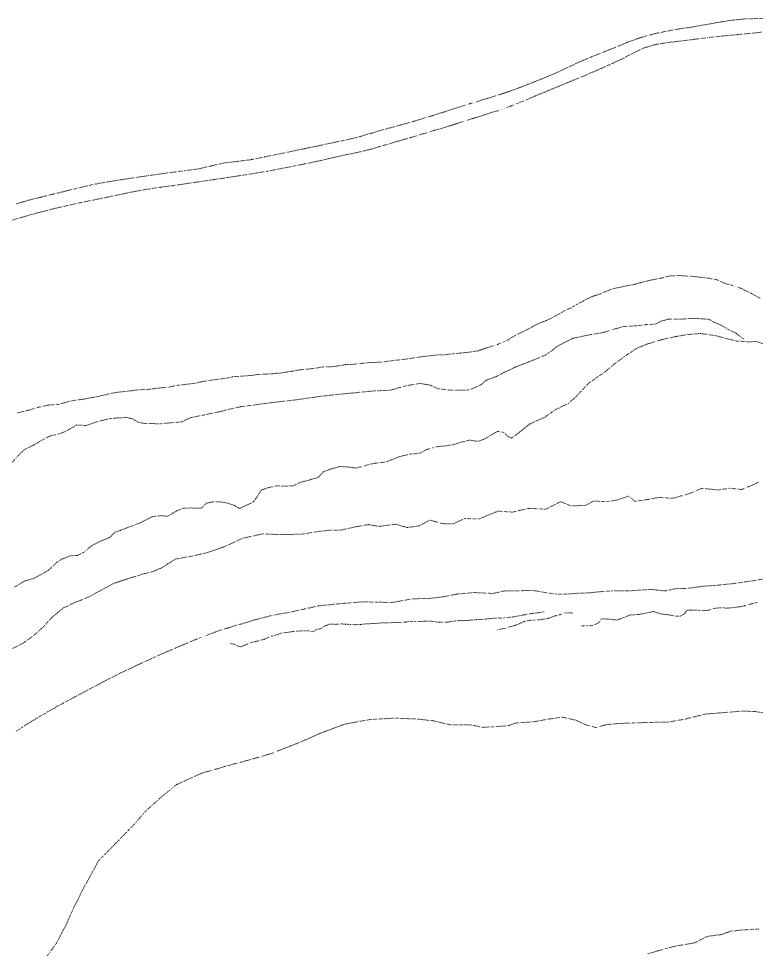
# Model space of a CAD drawing. Extents: x 682410 to 689460, y 7661803 to 7669124.
# Drawn here: x 686076.1 to 686318.7, y 7668109.1 to 7668415.1 of the extents above; entities that cross this region are included whole.
import ezdxf

# ---------------------------------------------------------------- set-up
doc = ezdxf.new("R2010")
doc.units = 0
doc.header["$MEASUREMENT"] = 0
doc.linetypes.add('DOT', pattern=[0.25, 0, -0.25])
doc.layers.add('02 TOE_Line', color=1, linetype='DOT', lineweight=20)

msp = doc.modelspace()

# ---------------------------------------------------------------- linework, layer by layer
at = {"layer": '02 TOE_Line'}
for points in [[(686322.95, 7668415.08, 4396.27), (686318.63, 7668415.09, 4396.35), (686314.55, 7668414.97, 4396.39), (686310.1, 7668414.49, 4396.43), (686305.65, 7668413.76, 4396.51), (686301.53, 7668413.02, 4396.59), (686297.3, 7668412.26, 4396.74), (686293.33, 7668411.7, 4396.75), (686288.83, 7668410.88, 4396.71), (686284.74, 7668410.01, 4396.75), (686280.36, 7668408.74, 4396.84), (686276.31, 7668407.3, 4396.9), (686272.37, 7668405.66, 4397.09), (686268.26, 7668404.01, 4397.27), (686264.52, 7668402.53, 4397.48), (686260.64, 7668400.87, 4397.64), (686256.97, 7668399.16, 4397.7), (686253.04, 7668397.31, 4397.86), (686249.13, 7668395.64, 4398.23), (686245.29, 7668394.14, 4398.68), (686241.47, 7668392.64, 4399.08), (686237.19, 7668391.07, 4399.37), (686232.92, 7668389.71, 4399.55), (686228.63, 7668388.38, 4399.73), (686224.32, 7668387.04, 4399.91), (686219.9, 7668385.64, 4400.08), (686216.07, 7668384.4, 4400.17), (686212.18, 7668383.19, 4400.25), (686207.7, 7668381.83, 4400.31), (686203.47, 7668380.57, 4400.29), (686199.18, 7668379.41, 4400.28), (686195.02, 7668378.29, 4400.3), (686190.95, 7668377.07, 4400.39), (686186.95, 7668375.92, 4400.53), (686182.81, 7668375, 4400.58), (686178.46, 7668374.07, 4400.7), (686174.3, 7668373.2, 4400.78), (686170.01, 7668372.31, 4400.7), (686165.51, 7668371.37, 4400.66), (686161.14, 7668370.45, 4400.61), (686156.92, 7668369.6, 4400.6), (686152.73, 7668368.74, 4400.58), (686148.18, 7668368.16, 4400.57), (686143.71, 7668367.64, 4400.53), (686139.41, 7668366.61, 4400.51), (686135.18, 7668365.66, 4400.55), (686131.07, 7668365.12, 4400.6), (686126.6, 7668364.54, 4400.72), (686121.97, 7668363.92, 4400.71), (686117.95, 7668363.34, 4400.85), (686113.38, 7668362.67, 4400.98), (686108.77, 7668361.97, 4401.09), (686104.33, 7668361.26, 4401.2), (686099.83, 7668360.37, 4401.31), (686095.35, 7668359.33, 4401.37), (686091.46, 7668358.35, 4401.5), (686087.13, 7668357.29, 4401.59), (686083.19, 7668356.32, 4401.66), (686079.18, 7668355.31, 4401.76), (686075.22, 7668354.12, 4401.85)], [(686320.52, 7668410.64, 4396.23), (686316.5, 7668410.23, 4396.27), (686312.49, 7668409.82, 4396.32), (686307.53, 7668409.37, 4396.4), (686302.7, 7668408.84, 4396.52), (686298.4, 7668408.29, 4396.58), (686294.16, 7668407.76, 4396.68), (686290.01, 7668407.28, 4396.75), (686285.79, 7668406.63, 4396.66), (686281.8, 7668405.49, 4396.76), (686277.97, 7668403.63, 4396.81), (686274.07, 7668401.6, 4396.97), (686269.79, 7668399.62, 4397.14), (686266.02, 7668397.96, 4397.3), (686261.67, 7668396.12, 4397.6), (686257.53, 7668394.44, 4397.75), (686253.47, 7668392.76, 4397.94), (686249.55, 7668391.12, 4398.31), (686245.72, 7668389.53, 4398.69), (686241.61, 7668387.77, 4399.04), (686237.8, 7668386.27, 4399.28), (686233.75, 7668384.83, 4399.46), (686229.33, 7668383.46, 4399.66), (686225.33, 7668382.22, 4399.83), (686221.13, 7668380.88, 4399.94), (686216.8, 7668379.49, 4400.06), (686212.95, 7668378.37, 4400.12), (686208.66, 7668377.08, 4400.18), (686204.7, 7668375.88, 4400.08), (686200.36, 7668374.68, 4400.1), (686195.82, 7668373.29, 4400.2), (686191.28, 7668371.99, 4400.32), (686187.13, 7668371, 4400.42), (686183.06, 7668370.18, 4400.51), (686179.14, 7668369.29, 4400.57), (686174.82, 7668368.28, 4400.64), (686170.16, 7668367.32, 4400.57), (686166.11, 7668366.5, 4400.52), (686161.99, 7668365.68, 4400.49), (686157.92, 7668364.93, 4400.51), (686153.95, 7668364.25, 4400.42), (686149.21, 7668363.51, 4400.42), (686145.23, 7668362.9, 4400.38), (686140.56, 7668362.2, 4400.38), (686136, 7668361.53, 4400.38), (686131.43, 7668360.85, 4400.48), (686126.68, 7668360.16, 4400.6), (686122.63, 7668359.63, 4400.67), (686118.64, 7668359.04, 4400.75), (686114.46, 7668358.3, 4400.82), (686110.21, 7668357.41, 4400.93), (686105.79, 7668356.48, 4401.03), (686101.39, 7668355.59, 4401.13), (686096.78, 7668354.65, 4401.24), (686092.07, 7668353.62, 4401.34), (686087.35, 7668352.51, 4401.47), (686082.65, 7668351.3, 4401.59), (686078.13, 7668350.06, 4401.71), (686073.85, 7668348.78, 4401.82)], [(686075.62, 7668285.45, 4373.7), (686079.49, 7668286.39, 4373.45), (686082.67, 7668287.33, 4373.26), (686085.99, 7668288.05, 4373.03), (686089.5, 7668288.28, 4372.62), (686092.78, 7668289.29, 4372.44), (686097.33, 7668289.96, 4372.06), (686101.62, 7668290.72, 4371.84), (686107.84, 7668292.15, 4371.55), (686113.19, 7668292.75, 4371.18), (686115.69, 7668293.08, 4371.09), (686118.49, 7668293.15, 4371.02), (686122.36, 7668293.64, 4370.97), (686125.35, 7668293.93, 4370.78), (686128.6, 7668294.53, 4370.66), (686131.29, 7668294.86, 4370.51), (686134.11, 7668295.19, 4370.49), (686136.21, 7668295.69, 4370.41), (686139.32, 7668296.17, 4370.22), (686141.77, 7668296.53, 4370.04), (686144.26, 7668296.83, 4369.86), (686146.6, 7668297.35, 4369.74), (686149.14, 7668297.52, 4369.5), (686150.93, 7668297.66, 4369.35), (686152.94, 7668297.78, 4369.18), (686154.77, 7668298.1, 4369.06), (686157.39, 7668298.21, 4368.84), (686159.55, 7668298.35, 4368.61), (686162.39, 7668298.57, 4368.38), (686164.33, 7668298.9, 4368.25), (686166.21, 7668299.19, 4368.1), (686168.78, 7668299.66, 4367.96), (686170.68, 7668299.79, 4367.87), (686173.47, 7668300.11, 4367.76), (686176.16, 7668300.57, 4367.65), (686178.86, 7668300.63, 4367.5), (686181.09, 7668300.89, 4367.32), (686183.69, 7668301.36, 4367.16), (686185.52, 7668301.37, 4367.01), (686188.04, 7668301.62, 4366.89), (686191.37, 7668302.02, 4366.73), (686193.73, 7668302.06, 4366.43), (686196.52, 7668302.25, 4366.14), (686198.97, 7668302.64, 4365.97), (686201.4, 7668302.88, 4365.81), (686203.57, 7668303.14, 4365.69), (686207.83, 7668303.81, 4365.46), (686211.3, 7668304.23, 4365.1), (686213.91, 7668304.51, 4364.95), (686216.09, 7668304.59, 4364.81), (686218.57, 7668304.85, 4364.57), (686221.55, 7668305.15, 4364.34), (686224.5, 7668305.43, 4363.96), (686227.21, 7668305.88, 4363.62), (686230.1, 7668306.87, 4363.35), (686233.55, 7668307.98, 4362.77), (686236.68, 7668309.2, 4362.52), (686239.05, 7668310.77, 4362.5), (686242.84, 7668312.59, 4362.14), (686245.18, 7668313.81, 4361.9), (686247, 7668314.82, 4361.77), (686249.66, 7668315.82, 4361.39), (686253.16, 7668317.59, 4360.97), (686255.36, 7668318.91, 4360.76), (686257.69, 7668319.92, 4360.54), (686259.85, 7668321.23, 4360.33), (686261.95, 7668322.31, 4360.22), (686263.67, 7668323.23, 4360.15), (686265.49, 7668323.99, 4360.03), (686267.2, 7668324.49, 4359.88), (686269.69, 7668325.57, 4359.71), (686271.24, 7668326.24, 4359.64), (686276.11, 7668327.23, 4359.14), (686278.93, 7668327.79, 4358.86), (686283.16, 7668328.94, 4358.56), (686287.54, 7668329.79, 4358.22), (686290.53, 7668330.56, 4358.13), (686293.65, 7668330.58, 4357.86), (686297.21, 7668330.36, 4357.39), (686302.03, 7668329.88, 4356.99), (686305.79, 7668329.22, 4356.62), (686308.46, 7668327.99, 4356.21), (686310.92, 7668327.38, 4356.08), (686313.89, 7668326.31, 4355.9), (686317.07, 7668324.72, 4355.61), (686320, 7668323.07, 4355.31)], [(686074.11, 7668269.28, 4369.34), (686076.16, 7668271.6, 4369.85), (686077.94, 7668273.34, 4370.29), (686081.04, 7668274.89, 4370.11), (686084.38, 7668276.84, 4370.7), (686086.73, 7668277.97, 4370.63), (686088.3, 7668278.25, 4370.36), (686090.56, 7668278.92, 4370.43), (686092.57, 7668279.9, 4370.66), (686095.2, 7668281.49, 4371.02), (686098.21, 7668281.3, 4370.28), (686100.54, 7668282.08, 4370.14), (686103, 7668282.84, 4370.29), (686105.89, 7668283.52, 4370.42), (686108.71, 7668283.81, 4370.12), (686111.77, 7668283.96, 4369.76), (686113.78, 7668283.4, 4369.18), (686115.58, 7668282.32, 4368.31), (686117.26, 7668282.02, 4367.83), (686122.55, 7668281.87, 4366.96), (686129.76, 7668282.53, 4366.54), (686132.66, 7668283.87, 4366.7), (686137.28, 7668284.83, 4366.71), (686141.92, 7668285.79, 4366.53), (686145.11, 7668286.59, 4366.59), (686149.04, 7668287.46, 4366.5), (686153.6, 7668288.07, 4366.35), (686160.1, 7668288.94, 4366.03), (686165.31, 7668289.5, 4365.62), (686170.18, 7668290.15, 4365.22), (686175.06, 7668290.87, 4364.98), (686180.41, 7668291.47, 4364.69), (686185.11, 7668291.92, 4364.34), (686192.34, 7668292.64, 4363.61), (686198.25, 7668292.91, 4363.12), (686203.59, 7668294.39, 4363.17), (686208.06, 7668295.14, 4362.9), (686211.42, 7668294.59, 4362.28), (686214.09, 7668293.39, 4361.04), (686218.58, 7668292.88, 4360.33), (686224.44, 7668293, 4359.75), (686228.35, 7668294.82, 4360.01), (686229.73, 7668296.13, 4360.31), (686233.25, 7668297.47, 4360.47), (686235.61, 7668298.68, 4360.54), (686239.2, 7668300.39, 4360.44), (686243.36, 7668302.02, 4359.99), (686249.28, 7668304.46, 4359.37), (686251.29, 7668305.75, 4359.4), (686253.15, 7668307.34, 4359.24), (686258.33, 7668309.96, 4359.02), (686262.47, 7668310.86, 4358.16), (686268.8, 7668311.98, 4356.23), (686271.82, 7668312.95, 4355.75), (686274.99, 7668313.85, 4355.08), (686278.99, 7668314.07, 4354.43), (686282.59, 7668314.47, 4353.72), (686285.47, 7668314.62, 4352.85), (686287.59, 7668315.7, 4353.17), (686290.13, 7668316.33, 4353.08), (686293.67, 7668316.26, 4352.48), (686297.95, 7668316.53, 4352.22), (686300.63, 7668316.4, 4352.23), (686303.09, 7668316.23, 4351.92), (686304.87, 7668315.25, 4351.78), (686307.15, 7668314.29, 4351.42), (686309.53, 7668312.86, 4351.08), (686312.17, 7668311.53, 4350.83), (686314.51, 7668309.75, 4350.4)], [(686074.72, 7668228.18, 4352.68), (686078.15, 7668230.19, 4352.71), (686080.95, 7668230.98, 4352.41), (686084.22, 7668232.71, 4352.48), (686085.94, 7668233.72, 4352.28), (686087.5, 7668235.21, 4352.36), (686088.72, 7668236.32, 4352.59), (686090.34, 7668237.36, 4352.55), (686092.94, 7668238.44, 4352.61), (686095.48, 7668238.61, 4352.26), (686097.6, 7668239.62, 4352.4), (686100.25, 7668241.88, 4352.09), (686103.31, 7668243.41, 4351.83), (686106.05, 7668244.47, 4351.78), (686107.78, 7668246.23, 4352.05), (686109.63, 7668246.85, 4352.25), (686111.9, 7668247.73, 4352.25), (686114.17, 7668248.56, 4351.72), (686116.05, 7668249.31, 4352.35), (686120.12, 7668251.34, 4352.7), (686123.02, 7668251.69, 4352.55), (686125.08, 7668251.45, 4352.06), (686127.92, 7668253.17, 4352.52), (686129.97, 7668254.07, 4352.72), (686132.58, 7668254.2, 4352.68), (686134.55, 7668254.15, 4352.46), (686136.27, 7668254.08, 4352.27), (686137.75, 7668255.75, 4352.86), (686139.88, 7668256.21, 4353.01), (686142.08, 7668256.25, 4352.92), (686144.77, 7668255.82, 4352.54), (686147, 7668255.09, 4351.98), (686148.67, 7668254, 4351.45), (686150.31, 7668254.8, 4351), (686153.37, 7668256.19, 4351.63), (686154.45, 7668257.82, 4352.28), (686155.99, 7668260.07, 4352.99), (686157.94, 7668260.78, 4353.08), (686161.13, 7668261.52, 4353.1), (686163.53, 7668261.35, 4353.04), (686166.39, 7668261.5, 4352.36), (686168.9, 7668262.69, 4352.8), (686171.8, 7668263.41, 4352.7), (686174.58, 7668264.23, 4352.75), (686176.45, 7668266.14, 4353.41), (686178.86, 7668267.05, 4353.65), (686181.79, 7668267.84, 4353.48), (686184.62, 7668267.67, 4353.05), (686186.96, 7668267.31, 4352.55), (686188.7, 7668267.74, 4352.49), (686191.33, 7668268.58, 4352.55), (686193.58, 7668268.9, 4352.52), (686197.23, 7668269.42, 4352.19), (686201.31, 7668271.05, 4352.72), (686205, 7668271.93, 4352.46), (686207.73, 7668272.11, 4352.2), (686210.49, 7668273.46, 4352.5), (686212.36, 7668274.01, 4352.31), (686214.08, 7668274.42, 4352.38), (686216.68, 7668274.63, 4351.34), (686218.89, 7668274.99, 4351.46), (686221.99, 7668275.9, 4351.86), (686224.3, 7668276.5, 4352.08), (686227.26, 7668276.1, 4351.33), (686228.99, 7668276.71, 4351.21), (686231.38, 7668278.1, 4351.88), (686233.59, 7668279.38, 4351.97), (686235.61, 7668279.08, 4351.62), (686237.02, 7668277.7, 4350.77), (686238.17, 7668277.16, 4350.28), (686240.31, 7668278.71, 4350.7), (686244.33, 7668281.89, 4351.25), (686249.21, 7668284.09, 4351.28), (686252.77, 7668286.6, 4351.25), (686256.95, 7668288.6, 4351.12), (686259.35, 7668290.75, 4350.78), (686263.58, 7668295.26, 4351.04), (686266.56, 7668297.3, 4350.87), (686268.83, 7668298.86, 4350.78), (686271.93, 7668301.5, 4350.95), (686276.35, 7668304.7, 4351.14), (686279.56, 7668306.78, 4350.95), (686282.8, 7668308.1, 4350.47), (686287.92, 7668309.64, 4350.2), (686292.22, 7668310.57, 4350.21), (686296.23, 7668311.23, 4350.14), (686300.38, 7668311.56, 4350.23), (686305.12, 7668310.86, 4349.83), (686308.74, 7668309.91, 4350.11), (686312.28, 7668309.08, 4349.97), (686316.08, 7668308.82, 4350.42), (686318.62, 7668308.94, 4350.94), (686321.71, 7668307.92, 4351.63)], [(686319.43, 7668262.69, 4348.44), (686317.23, 7668261.62, 4348.64), (686313.83, 7668260.26, 4348.42), (686310.06, 7668260.69, 4348.59), (686306.11, 7668260.13, 4348.54), (686300.89, 7668260.68, 4348.64), (686296.36, 7668258.83, 4348.42), (686291.23, 7668257.37, 4348.61), (686286.7, 7668257.66, 4348.9), (686282.22, 7668256.87, 4348.99), (686278.81, 7668256.38, 4348.96), (686276.66, 7668258.11, 4348.88), (686272.75, 7668256.81, 4349.16), (686269.6, 7668256.28, 4349.29), (686265.24, 7668256.44, 4349.03), (686262.4, 7668255, 4349.4), (686257.6, 7668254.91, 4349.65), (686254.38, 7668256.26, 4349.34), (686249.45, 7668253.8, 4349.78), (686243.73, 7668254.07, 4349.49), (686238.64, 7668252.84, 4349.97), (686233.76, 7668253.15, 4349.96), (686231.47, 7668252.27, 4349.86), (686227.64, 7668250.61, 4350.1), (686222.76, 7668250.72, 4350.22), (686218.97, 7668248.93, 4350.02), (686215.23, 7668249.07, 4350.4), (686211.37, 7668250.24, 4350.28), (686207.93, 7668248.37, 4350.43), (686203.9, 7668247.75, 4350.38), (686200.05, 7668248.85, 4350.66), (686194.74, 7668248.15, 4350.73), (686191.07, 7668248.73, 4350.72), (686187.04, 7668248.01, 4350.86), (686181.93, 7668246.91, 4350.82), (686178.75, 7668246.93, 4350.83), (686174.64, 7668246.46, 4350.92), (686169.45, 7668245.62, 4350.82), (686164.98, 7668245.47, 4350.79), (686160.97, 7668245.47, 4350.82), (686156.38, 7668245.69, 4350.76), (686149.59, 7668244.19, 4351.01), (686143.59, 7668241.38, 4351.24), (686137.99, 7668239.46, 4351.45), (686132.5, 7668238.25, 4351.65), (686127.68, 7668237.39, 4351.82), (686123.17, 7668234.53, 4352.01), (686120.66, 7668233.44, 4352.11), (686116.27, 7668232.24, 4352.27), (686111.81, 7668230.87, 4352.44), (686107.35, 7668229.37, 4352.6), (686099.34, 7668225.02, 4352.93), (686094.89, 7668223.23, 4353.1), (686090.77, 7668221.27, 4353.21), (686087.26, 7668218.41, 4353.34), (686084.27, 7668215.14, 4353.49), (686081.12, 7668212.29, 4353.64), (686077.68, 7668209.81, 4353.75), (686074.05, 7668207.95, 4353.86)], [(686075.33, 7668180.82, 4351.34), (686079.02, 7668183.21, 4351.13), (686082.71, 7668185.43, 4350.96), (686086.77, 7668187.8, 4350.74), (686090.84, 7668190.08, 4350.53), (686094.5, 7668192.02, 4350.42), (686098.22, 7668194.01, 4350.35), (686102.51, 7668196.25, 4350.27), (686106.51, 7668198.34, 4350.16), (686110.92, 7668200.54, 4350.12), (686115.55, 7668202.71, 4350.05), (686120.23, 7668204.89, 4350.01), (686124.53, 7668206.78, 4349.9), (686134.57, 7668211.05, 4349.96), (686142.1, 7668213.9, 4350.02), (686146.47, 7668215.23, 4350.04), (686151, 7668216.57, 4350.06), (686155.02, 7668217.75, 4350.08), (686159.86, 7668218.97, 4350.15), (686165.12, 7668219.87, 4350.33), (686170.15, 7668220.99, 4350.19), (686174.73, 7668222, 4350.1), (686179.22, 7668222.5, 4350.12), (686183.3, 7668222.86, 4350.15), (686189.13, 7668223.31, 4350.12), (686193.95, 7668223.26, 4350), (686198.59, 7668223.07, 4350.09), (686205.86, 7668224.35, 4349.88), (686211.12, 7668224.45, 4349.91), (686215.57, 7668224.96, 4349.85), (686220.2, 7668225.89, 4349.81), (686225.94, 7668226.4, 4349.58), (686232.01, 7668226.08, 4349.63), (686236.09, 7668226.95, 4349.43), (686240.28, 7668226.98, 4349.38), (686245.26, 7668227.08, 4349.32), (686248.7, 7668226.49, 4349.39), (686253.15, 7668225.82, 4349.21), (686256.08, 7668225.91, 4349.23), (686259.56, 7668226.12, 4349.22), (686263.69, 7668226.3, 4349.16), (686267.19, 7668226.65, 4349.03), (686271.56, 7668226.95, 4348.97), (686275.99, 7668226.9, 4348.94), (686284.13, 7668227.42, 4348.88), (686288.86, 7668226.91, 4349.07), (686292.21, 7668227.7, 4348.75), (686295.2, 7668227.71, 4348.71), (686297.22, 7668227.92, 4348.62), (686301.2, 7668228.47, 4348.45), (686305.08, 7668228.72, 4348.39), (686310.95, 7668229.32, 4348.26), (686317.54, 7668230.24, 4348.21), (686321.99, 7668231.07, 4348.16)], [(686318.95, 7668223.09, 4349.95), (686317.61, 7668222.86, 4349.95), (686316.28, 7668222.44, 4349.95), (686314.76, 7668221.98, 4349.76), (686312.74, 7668221.65, 4349.74), (686310.62, 7668221.4, 4349.67), (686309.01, 7668221.27, 4349.91), (686307.29, 7668221.37, 4350), (686305.71, 7668221.29, 4349.64), (686304.43, 7668221.08, 4349.69), (686302.69, 7668220.52, 4349.61), (686301.3, 7668220.46, 4349.83), (686299.5, 7668220.55, 4349.96), (686298.51, 7668220.64, 4350.03), (686297.08, 7668220.62, 4349.96), (686295.91, 7668220.57, 4349.89), (686295.02, 7668219.41, 4349.64), (686293.59, 7668218.61, 4349.71), (686292.28, 7668218.62, 4350.14), (686289.58, 7668219.11, 4350.27), (686287.28, 7668219.37, 4350.23), (686284.88, 7668220.16, 4350.22), (686282.07, 7668219.56, 4350.06), (686279.94, 7668219.14, 4349.89), (686277.43, 7668219.08, 4349.91), (686275.26, 7668218.19, 4349.55), (686272.99, 7668217.36, 4350.08), (686269.9, 7668217.68, 4350.24), (686267.96, 7668217.75, 4349.81), (686266.59, 7668216.28, 4348.89), (686265.3, 7668215.71, 4348.9), (686264.01, 7668215.42, 4349.01), (686262.68, 7668215.49, 4348.96), (686261.72, 7668215.46, 4349.02), (686260.91, 7668215.31, 4349.13)], [(686248.89, 7668220.01, 4350.74), (686247.07, 7668219.76, 4350.75), (686244.74, 7668219.5, 4350.8), (686242.45, 7668219.08, 4350.89), (686240.65, 7668218.73, 4351), (686238.45, 7668218.34, 4351.14), (686235.38, 7668217.97, 4351.32), (686233.74, 7668218.05, 4351.45), (686231.36, 7668217.84, 4351.42), (686229.03, 7668217.6, 4351.37), (686226.66, 7668217.51, 4351.42), (686224.15, 7668217.25, 4351.34), (686221.54, 7668217.2, 4351.17), (686219.28, 7668217.03, 4351.12), (686217.03, 7668216.63, 4351.28), (686214.53, 7668216.6, 4351.16), (686211.5, 7668216.98, 4351.14), (686209.62, 7668216.97, 4351.11), (686208.15, 7668216.83, 4351.25), (686206.36, 7668216.91, 4351.37), (686204.8, 7668216.86, 4351.43), (686203.33, 7668216.7, 4351.5), (686201.44, 7668216.56, 4351.56), (686199.4, 7668216.51, 4351.43), (686197.14, 7668216.45, 4351.5), (686195.15, 7668216.4, 4351.6), (686193.18, 7668216.19, 4351.7), (686191.87, 7668216.16, 4351.68), (686190.05, 7668216.07, 4351.89), (686188.5, 7668215.88, 4351.88), (686186.78, 7668215.82, 4351.79), (686185.19, 7668215.88, 4351.61), (686183.63, 7668216, 4351.77), (686182.14, 7668216.07, 4351.93), (686180.37, 7668215.94, 4351.96), (686178.32, 7668216.01, 4351.94), (686177.11, 7668215.54, 4351.99), (686175.25, 7668214.47, 4352.17), (686174.17, 7668214.28, 4352.53), (686172.82, 7668213.52, 4352.82), (686171.47, 7668213.85, 4352.49), (686169.19, 7668213.82, 4352.42), (686166.54, 7668213.59, 4352.21), (686164.78, 7668213.35, 4352.16), (686162.67, 7668213.1, 4352.14), (686160.99, 7668212.47, 4352.35), (686158.98, 7668211.96, 4352.32), (686156.83, 7668211, 4352.42), (686153.85, 7668210.21, 4352.41), (686152.41, 7668209.89, 4352.39), (686150.24, 7668209.04, 4352.37), (686149.32, 7668208.56, 4352.56), (686148.3, 7668208.75, 4353), (686147.14, 7668209.37, 4353.41), (686145.61, 7668209.66, 4353.26)], [(686258.3, 7668219.65, 4351.33), (686255.77, 7668219.75, 4350.8), (686253.92, 7668219.05, 4350.46), (686252.33, 7668218.67, 4350.23), (686250.33, 7668217.92, 4350.45), (686248.5, 7668217.59, 4350.47), (686247.04, 7668217.38, 4350.66), (686245.36, 7668217.34, 4350.64), (686243.62, 7668217.2, 4350.39), (686242.31, 7668216.85, 4350.51), (686240.91, 7668216.16, 4350.58), (686239.51, 7668215.62, 4350.34), (686237.78, 7668215.18, 4350.43), (686236.37, 7668214.64, 4350.66), (686234.99, 7668214.43, 4350.58), (686233.44, 7668214.12, 4350.18)], [(686324.38, 7668186.36, 4325.75), (686317.97, 7668187.31, 4327.36), (686313.53, 7668187.38, 4327.11), (686306.49, 7668186.79, 4327.35), (686301.94, 7668186.45, 4327.29), (686295.7, 7668184.86, 4327.99), (686289.93, 7668183.83, 4327.69), (686282.72, 7668183.67, 4327.9), (686273.19, 7668183.32, 4327.42), (686269.29, 7668182.97, 4327.3), (686266.12, 7668181.97, 4326.94), (686262.52, 7668182.95, 4327), (686259.49, 7668184.39, 4327.93), (686254.8, 7668185.45, 4328.91), (686250.19, 7668184.76, 4328.98), (686245.86, 7668183.95, 4328.82), (686239.5, 7668183.49, 4328.74), (686237.05, 7668182.57, 4328.37), (686228.84, 7668182.07, 4329.22), (686224.78, 7668182.87, 4328.81), (686218.11, 7668182.89, 4327.83), (686212.42, 7668184.22, 4327.7), (686207.35, 7668184.79, 4328.66), (686199.87, 7668185.11, 4329.77), (686191.48, 7668184.62, 4329.12), (686183.26, 7668183.11, 4329.8), (686175.78, 7668180.31, 4328.18), (686168.23, 7668176.99, 4328.52), (686159.61, 7668173.61, 4328.69), (686154.09, 7668171.97, 4327.87), (686144.17, 7668169.27, 4327.06), (686136.21, 7668166.97, 4326.58), (686128.01, 7668163.23, 4326.81), (686123.08, 7668159.23, 4326.23), (686117.91, 7668154.54, 4325.21), (686114.04, 7668150.12, 4324.64), (686107.61, 7668143.47, 4323.67), (686102.42, 7668138.24, 4323.53), (686097.36, 7668129.01, 4322.45), (686093.86, 7668121.97, 4322.1), (686091.86, 7668117.43, 4321.28), (686088.49, 7668110.96, 4320.78), (686085.26, 7668106.61, 4320.67)], [(686283.06, 7668107.67, 4278.09), (686289.08, 7668109.38, 4278.36), (686292.84, 7668110.27, 4278.48), (686298.37, 7668111.23, 4278.74), (686302.52, 7668113.34, 4279.02), (686307.23, 7668113.96, 4279.1), (686310.33, 7668115.07, 4279.23), (686314.19, 7668115.47, 4279.37), (686319.75, 7668115.79, 4279.38)]]:
    msp.add_polyline3d(points, dxfattribs=at)

doc.saveas('drawing.dxf')
